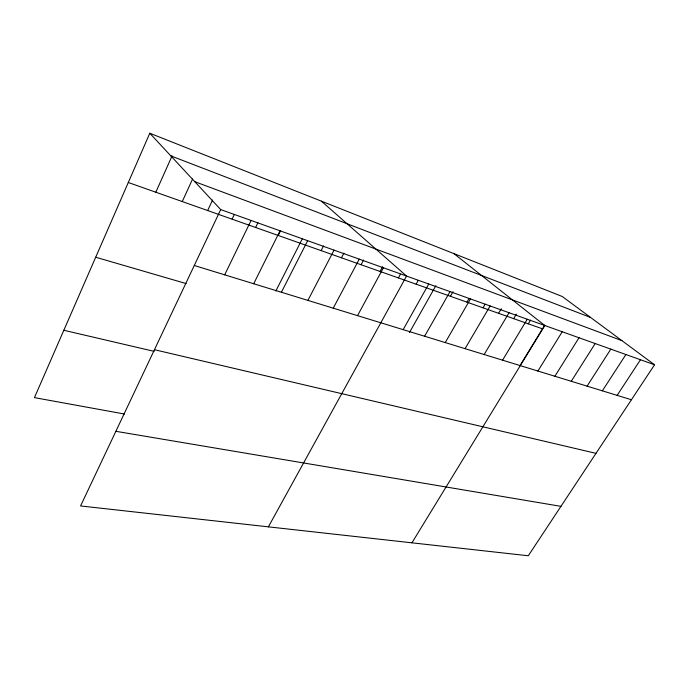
<?xml version="1.0" encoding="UTF-8"?>
<svg xmlns="http://www.w3.org/2000/svg" width="689" height="689" viewBox="0 0 689 689"><rect width="100%" height="100%" fill="white"/><g stroke="black" fill="none" stroke-linecap="round" stroke-linejoin="round"><path stroke-width="1.03" d="M149.797 133.235L220.713 209.594L80.57 505.95L528.282 555.765L654.55 364.774L562.258 296.503L149.797 133.235L34.45 397.622L124.476 414.029M155.826 192.222L172.069 155.912M182.258 201.558L192.567 179.054M207.656 210.533L212.582 200.017M232.09 219.162L234.372 214.391M224.683 274.833L251.08 220.454M255.602 227.473L257.927 222.702M253.698 283.747L280.027 230.806M278.244 235.474L280.621 230.703M275.833 291.042L302.497 238.411M281.405 292.257L307.647 240.685M321.134 250.624L323.546 245.947M307.897 300.395L334.036 250.124M341.451 257.807L343.914 253.113M333.243 308.181L359.262 259.15M361.079 264.74L363.585 260.029M380.044 271.44L382.602 266.712M357.531 315.64L383.411 267.788M398.38 277.917L400.412 274.205M268.383 526.852L406.553 276.065L321.375 201.154M416.113 284.187L418.189 280.449M403.151 329.643L428.739 283.997M409.464 332.52L435.861 285.668M424.605 336.241L450.029 291.619M450.408 296.296L453.035 291.688M466.978 302.152L469.131 298.44M445.232 342.571L470.484 298.931M483.032 307.828L485.168 304.176M465.066 348.66L490.137 305.968M498.586 313.323L501.308 308.724M484.16 354.525L509.059 312.728M513.667 318.654L516.371 314.132M502.557 360.175L527.266 319.24M528.299 323.821L530.504 320.161M519.885 365.799L544.689 325.242M411.927 542.82L544.81 325.518L453.922 253.621M537.902 371.035L562.224 331.745M554.886 376.246L579.01 337.756M571.267 381.275L595.193 343.544M587.088 386.133L610.816 349.125M602.367 390.827L625.896 354.525M617.137 395.365L640.469 359.736M115.873 431.314L560.949 506.346M154.457 349.702L595.994 453.345M63.827 330.272L154.121 351.356M95.702 257.23L186.168 283.584M194.281 265.498L631.425 399.758M128.3 182.499L542.493 328.834M220.713 209.594L654.55 364.774M194.806 181.698L621.909 340.633M170.829 155.878L590.611 317.474"/></g></svg>
